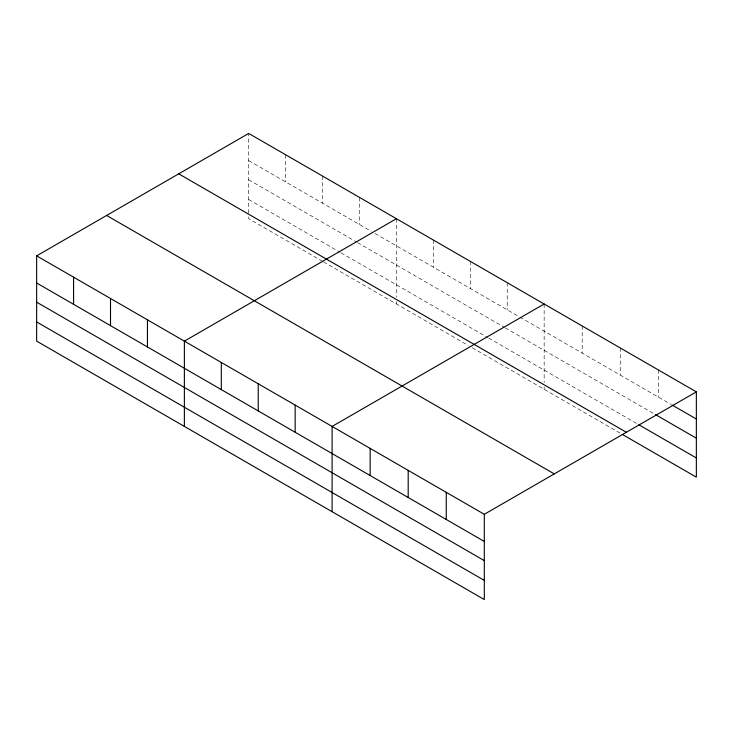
<?xml version="1.0" encoding="UTF-8"?>
<svg xmlns="http://www.w3.org/2000/svg" width="733" height="733" viewBox="0 0 733 733"><rect width="100%" height="100%" fill="white"/><g stroke="black" fill="none" stroke-linecap="round" stroke-linejoin="round"><path stroke-width="0.55" stroke-dasharray="3.67 2.75" d="M248.698 213.056L248.698 133.433M248.698 160.564L371.155 231.262M375.039 233.506L518.882 316.555M519.853 317.114L670.979 404.369M248.698 179.75L356.577 242.027M357.548 242.596L504.304 327.321M505.275 327.88L654.395 413.98M248.698 199.513L340.057 252.253M341.028 252.821L487.775 337.546M488.755 338.105L637.811 424.169M322.557 261.342L248.698 218.7L248.698 214.183M323.528 261.901L468.341 345.509M472.226 347.754L620.246 433.212M658.298 369.908L658.298 397.048M620.246 347.946L620.246 375.076M582.194 325.974L582.194 353.114M544.152 304.003L544.152 382.507M544.152 387.015L544.152 389.278M507.218 282.681L507.218 309.821M470.284 261.36L470.284 288.5M433.35 240.039L433.35 267.179M396.425 218.718L396.425 297.213M396.425 301.73L396.425 303.984M359.491 197.397L359.491 224.527M322.557 176.076L322.557 203.206M285.632 154.755L285.632 181.885"/><path stroke-width="1.1" d="M36.65 255.854L484.302 514.3L484.302 599.567L36.65 341.12L36.65 255.854L248.698 133.433L696.35 391.88L696.35 477.146L622.198 434.339M396.425 218.718L184.377 341.138L184.377 426.404M544.152 304.003L332.104 426.432L332.104 511.698M484.302 514.3L696.35 391.88M671.959 404.937L696.35 419.019M655.375 414.539L696.35 438.197M638.782 424.728L696.35 457.96M178.724 173.831L626.376 432.278M106.624 215.456L554.276 473.903M36.65 282.993L484.302 541.44M36.65 302.17L484.302 560.626M36.65 321.934L484.302 580.389M446.25 492.338L446.25 519.468M408.199 470.366L408.199 497.505M370.156 448.394L370.156 475.534M295.17 405.111L295.17 432.241M258.236 383.79L258.236 410.92M221.311 362.469L221.311 389.599M147.443 319.817L147.443 346.956M110.509 298.496L110.509 325.635M73.584 277.175L73.584 304.314"/></g></svg>
